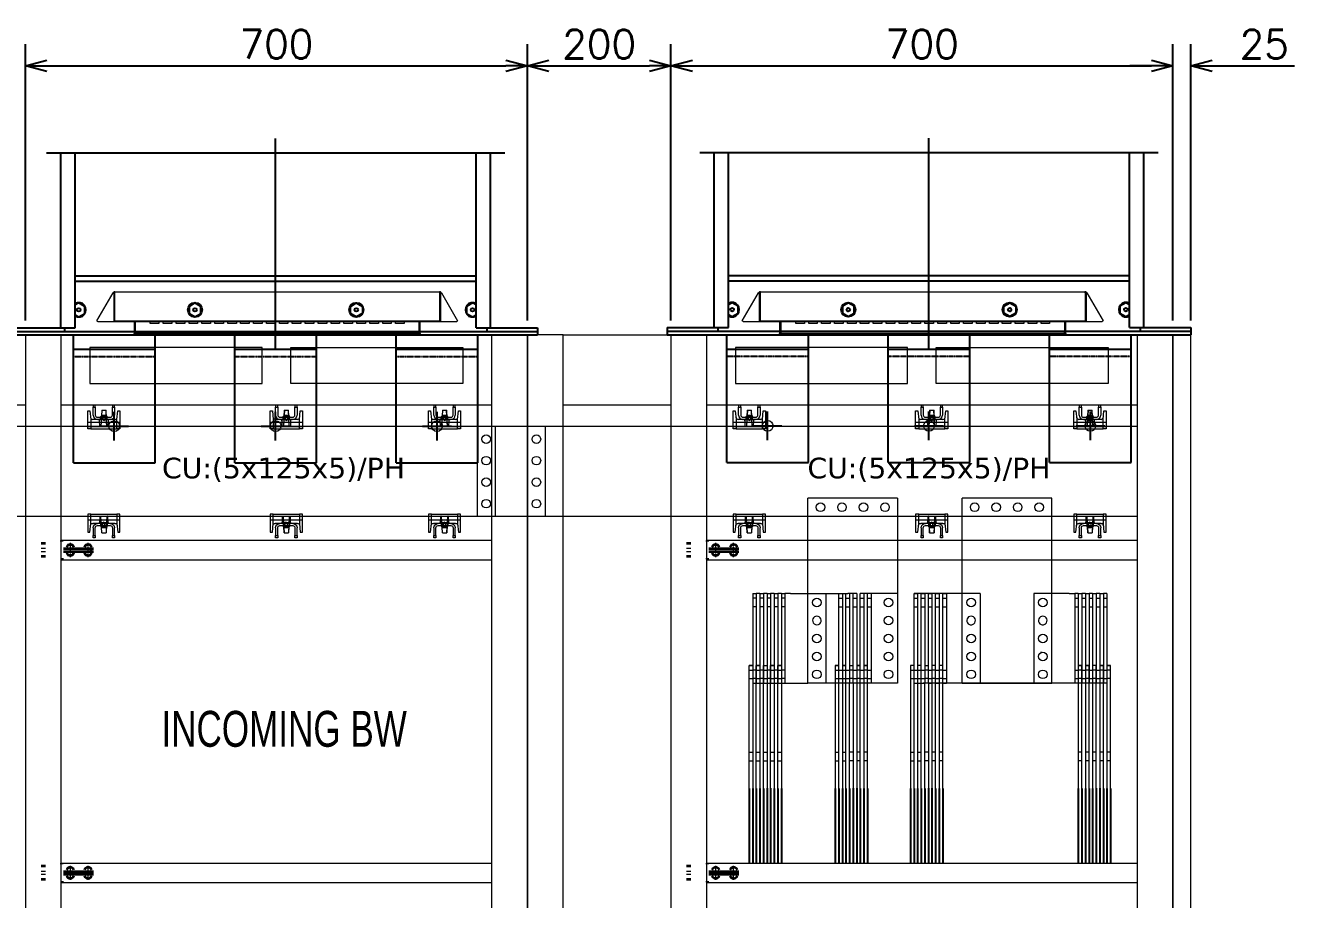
# Model space of a CAD drawing. Header units: millimetres. Extents: x -116965 to 323937, y 291661 to 566926.
# Drawn here: x -30610 to -28840, y 329653 to 330871 of the extents above; entities that cross this region are included whole.
import ezdxf

# ---------------------------------------------------------------- set-up
doc = ezdxf.new("R2010")
doc.units = ezdxf.units.MM
doc.header["$PDMODE"] = 35
doc.linetypes.add('CHAIN', pattern=[0.3543, 0.2362, -0.0295, 0.0591, -0.0295])
doc.linetypes.add('HIDDEN', pattern=[0.375, 0.25, -0.125])
doc.layers.get('0').update_dxf_attribs({"lineweight": 18})
for name, color, linetype, lineweight in [('AM_5', 3, 'Continuous', 25), ('Centerline(Schneider)', 7, 'Continuous', 18), ('check bv', 5, 'Continuous', 9), ('hw_Auxiliary', 2, 'Continuous', 13), ('Visible (ISO)', 7, 'Continuous', 50), ('Visible Edges(Schneider)', 7, 'Continuous', 35)]:
    doc.layers.add(name, color=color, linetype=linetype, lineweight=lineweight)
for name, color, linetype in [('BUSDUCT', 6, 'Continuous'), ('C00-00-00', 7, 'Continuous'), ('DETAIL', 7, 'Continuous'), ('DIM', 3, 'Continuous')]:
    doc.layers.add(name, color=color, linetype=linetype)
doc.styles.get("Standard").update_dxf_attribs({"font": 'arial.ttf'})
doc.styles.add('{18b73a54-fa43-428c-adcb-c1c7bbdf2c84}', font='Simplex.shx')
doc.dimstyles.new('kich thuoc$0', dxfattribs={"dimscale": 2, "dimtxt": 20, "dimasz": 16, "dimexe": 15, "dimexo": 10, "dimgap": 5, "dimtad": 1, "dimdec": 0, "dimzin": 0, "dimdsep": 46, "dimtxsty": '{18b73a54-fa43-428c-adcb-c1c7bbdf2c84}', "dimblk": 'OPEN30', "dimcen": 0.09, "dimclrd": 3, "dimclre": 3, "dimclrt": 3, "dimadec": 0, "dimazin": 0, "dimtfac": 1, "dimtdec": 0, "dimtofl": 0, "dimtmove": 0, "dimatfit": 3, "dimldrblk": 'OPEN30', "dimfxl": 1, "dimtolj": 1, "dimtzin": 0, "dimarcsym": 0})

# ---------------------------------------------------------------- blocks, each defined once
blk = doc.blocks.new('*U1436')
for points in [[(0, 2200), (0, 0), (50, 0), (50, 2200)], [(50, 2102), (50, 2200), (200, 2200), (200, 2102)], [(200, 2200), (200, 0), (250, 0), (250, 2200)], [(250, 2102), (250, 2200), (850, 2200), (850, 2102)], [(850, 2200), (850, 0), (900, 0), (900, 2200)], [(50, 98), (50, 0), (200, 0), (200, 98)], [(250, 98), (250, 0), (850, 0), (850, 98)]]:
    blk.add_lwpolyline(points, close=True)
at = {"layer": 'hw_Auxiliary'}
for points in [[(290, 2132), (530, 2132), (530, 2182), (290, 2182)], [(810, 2132), (570, 2132), (570, 2182), (810, 2182)], [(290, 68), (530, 68), (530, 18), (290, 18)], [(810, 68), (570, 68), (570, 18), (810, 18)]]:
    blk.add_lwpolyline(points, close=True, dxfattribs=at)
blk = doc.blocks.new('ban le blokset')
for p, q in [((11, 2), (5, 2)), ((5, -2), (11, -2))]:
    blk.add_line(p, q)
at = {"layer": 'Centerline(Schneider)', "linetype": 'CHAIN', "ltscale": 7.55611}
for p, q in [((35.8, 12.5), (31.7, 12.5)), ((36, -12.5), (31.8, -12.5))]:
    blk.add_line(p, q, dxfattribs=at)
at = {"layer": 'Centerline(Schneider)', "linetype": 'CHAIN', "ltscale": 21.168501}
for p, q in [((45.5, 9.8), (45.5, -9.8)), ((70.5, -9.8), (70.5, 9.8))]:
    blk.add_line(p, q, dxfattribs=at)
at = {"layer": 'Visible Edges(Schneider)'}
for p, q in [((11, 9.2), (5, 9.2)), ((36, 2), (78, 2)), ((74.5, -2), (74.5, 2)), ((11, -9.2), (5, -9.2)), ((36, -2), (78, -2))]:
    blk.add_line(p, q, dxfattribs=at)
for centre, start, end in [((45.5, 2), 21.122, 158.878), ((70.5, 2), 21.122, 158.878), ((45.5, -2), 201.122, 338.878), ((70.5, -2), 201.122, 338.878)]:
    blk.add_arc(centre, 5.63, start, end, dxfattribs=at)
blk = doc.blocks.new('bw4000-3')
for centre in [(97978.5, 361613.9), (98203.5, 361613.9), (98428.5, 361613.9)]:
    blk.add_circle(centre, 7.5)
at = {"layer": 'BUSDUCT'}
for p, q in [((97904, 361750.9), (97904, 361994.9)), ((97924, 361750.9), (97924, 361994.9)), ((98483, 361750.9), (98483, 361994.9)), ((98503, 361750.9), (98503, 361994.9)), ((97904, 361750.9), (97924, 361750.9)), ((98483, 361750.9), (98503, 361750.9))]:
    blk.add_line(p, q, dxfattribs=at)
at = {"layer": 'BUSDUCT', "color": 7}
for p, q in [((97924, 361823.4), (98483, 361823.4)), ((97924, 361815.9), (98483, 361815.9))]:
    blk.add_line(p, q, dxfattribs=at)
at = {"layer": 'DETAIL'}
for p, q in [((97838.5, 361750.9), (97838.5, 361740.9)), ((97838.5, 361750.9), (97909, 361750.9)), ((97838.5, 361745.9), (98568.5, 361745.9)), ((97838.5, 361740.9), (98568.5, 361740.9)), ((97909, 361750.9), (97909, 361745.9)), ((97921.5, 361562.9), (97921.5, 361740.9)), ((98035.5, 361562.9), (98035.5, 361740.9)), ((98146.5, 361562.9), (98146.5, 361740.9)), ((98260.5, 361562.9), (98260.5, 361740.9)), ((98371.5, 361562.9), (98371.5, 361740.9)), ((98485.5, 361562.9), (98485.5, 361740.9)), ((98498, 361750.9), (98498, 361745.9)), ((98498, 361750.9), (98568.5, 361750.9)), ((98568.5, 361750.9), (98568.5, 361740.9)), ((97921.5, 361720.9), (98035.5, 361720.9)), ((98146.5, 361720.9), (98260.5, 361720.9)), ((98371.5, 361720.9), (98485.5, 361720.9)), ((97921.5, 361562.9), (98035.5, 361562.9)), ((98146.5, 361562.9), (98260.5, 361562.9)), ((98371.5, 361562.9), (98485.5, 361562.9))]:
    blk.add_line(p, q, dxfattribs=at)
at = {"layer": 'DETAIL', "color": 7, "linetype": 'HIDDEN'}
for p, q in [((97921.5, 361710.9), (98035.5, 361710.9)), ((98146.5, 361710.9), (98260.5, 361710.9)), ((98371.5, 361710.9), (98485.5, 361710.9))]:
    blk.add_line(p, q, dxfattribs=at)
at = {"layer": 'DETAIL', "color": 7}
for points in [[(97924, 361769.1), (97929, 361766.2), (97937.4, 361771), (97937.4, 361780.7), (97929, 361785.5), (97924, 361782.7)], [(98483, 361782.7), (98478, 361785.5), (98469.7, 361780.7)], [(98469.7, 361780.7), (98469.7, 361771), (98478, 361766.2), (98483, 361769.1)]]:
    blk.add_lwpolyline(points, dxfattribs=at)
for points in [[(98082.7, 361780.7), (98082.7, 361771), (98091, 361766.2), (98099.4, 361771), (98099.4, 361780.7), (98091, 361785.5)], [(98324.4, 361780.7), (98324.4, 361771), (98316, 361766.2), (98307.7, 361771), (98307.7, 361780.7), (98316, 361785.5)]]:
    blk.add_lwpolyline(points, close=True, dxfattribs=at)
for centre, radius in [((97929, 361775.9), 2.5), ((98091, 361775.9), 10), ((98091, 361775.9), 2.5), ((98316, 361775.9), 10), ((98316, 361775.9), 2.5), ((98478, 361775.9), 2.5)]:
    blk.add_circle(centre, radius, dxfattribs=at)
for centre, start, end in [((97929, 361775.9), 240, 120), ((98478, 361775.9), 60, 300)]:
    blk.add_arc(centre, 10, start, end, dxfattribs=at)
at = {"layer": 'DIM'}
for p, q in [((98203.5, 361720.9), (98203.5, 362014.9)), ((97884, 361994.9), (98523, 361994.9)), ((97978.5, 361593.9), (97978.5, 361633.9)), ((98203.5, 361593.9), (98203.5, 361633.9)), ((98428.5, 361593.9), (98428.5, 361633.9)), ((97958.5, 361613.9), (97998.5, 361613.9)), ((98183.5, 361613.9), (98223.5, 361613.9)), ((98408.5, 361613.9), (98448.5, 361613.9))]:
    blk.add_line(p, q, dxfattribs=at)
blk = doc.blocks.new('SV-F')
at = {"lineweight": 13}
blk.add_line((201, 0), (-201, 0), dxfattribs=at)
at = {"layer": 'Visible (ISO)', "lineweight": 13}
for p, q in [((-251.5, 19.3), (-228.9, 58.5)), ((-228.8, 58.5), (-228.9, 58.5)), ((-228.8, 58.5), (-228.7, 58.4)), ((-227.8, 58.9), (-228.2, 58.1)), ((-227.8, 58.9), (-227.8, 18.5)), ((-226.8, 58.3), (-227.8, 58.9)), ((-226.8, 18.5), (-226.8, 58.3)), ((-226.7, 58.5), (-226.7, 19.3)), ((-226.3, 58.5), (-226.7, 58.5)), ((-226.3, 58.5), (-226.3, 60)), ((-226.3, 60), (226.3, 60)), ((226.3, 60), (226.3, 58.5)), ((226.7, 58.5), (226.3, 58.5)), ((226.7, 58.5), (226.7, 19.3)), ((226.8, 58.3), (227.8, 58.9)), ((226.8, 18.5), (226.8, 58.3)), ((228.2, 58.1), (227.8, 58.9)), ((227.8, 58.9), (227.8, 18.5)), ((228.7, 58.4), (228.8, 58.5)), ((228.9, 58.5), (228.8, 58.5)), ((228.9, 58.5), (251.5, 19.3)), ((-250.9, 18.9), (-251.5, 19.3)), ((-250.9, 18.9), (-250.2, 18.5)), ((-250.2, 18.5), (-227.8, 18.5)), ((-227.8, 18.5), (-226.8, 18.5)), ((-226.7, 19.3), (-226.7, 18.5)), ((-226.7, 19.3), (226.7, 19.3)), ((-226.7, 18.5), (226.7, 18.5)), ((-199.5, 18.5), (-199.5, 1.5)), ((-198, 1.5), (-198, 18.5)), ((-197.5, 4), (-197.5, 18.5)), ((-177, 15.5), (-177, 18.5)), ((-165, 18.5), (-165, 15.5)), ((-159, 15.5), (-159, 18.5)), ((-147, 18.5), (-147, 15.5)), ((-141, 15.5), (-141, 18.5)), ((-129, 18.5), (-129, 15.5)), ((-123, 15.5), (-123, 18.5)), ((-111, 18.5), (-111, 15.5)), ((-105, 15.5), (-105, 18.5)), ((-93, 18.5), (-93, 15.5)), ((-87, 15.5), (-87, 18.5)), ((-75, 18.5), (-75, 15.5)), ((-69, 15.5), (-69, 18.5)), ((-57, 18.5), (-57, 15.5)), ((-51, 15.5), (-51, 18.5)), ((-39, 18.5), (-39, 15.5)), ((-33, 15.5), (-33, 18.5)), ((-21, 18.5), (-21, 15.5)), ((-15, 15.5), (-15, 18.5)), ((-3, 18.5), (-3, 15.5)), ((3, 15.5), (3, 18.5)), ((15, 18.5), (15, 15.5)), ((21, 15.5), (21, 18.5)), ((33, 18.5), (33, 15.5)), ((39, 15.5), (39, 18.5)), ((51, 18.5), (51, 15.5)), ((57, 15.5), (57, 18.5)), ((69, 18.5), (69, 15.5)), ((75, 15.5), (75, 18.5)), ((87, 18.5), (87, 15.5)), ((93, 15.5), (93, 18.5)), ((105, 18.5), (105, 15.5)), ((111, 15.5), (111, 18.5)), ((123, 18.5), (123, 15.5)), ((129, 15.5), (129, 18.5)), ((141, 18.5), (141, 15.5)), ((147, 15.5), (147, 18.5)), ((159, 18.5), (159, 15.5)), ((165, 15.5), (165, 18.5)), ((177, 18.5), (177, 15.5)), ((197.5, 18.5), (197.5, 4)), ((198, 1.5), (198, 18.5)), ((199.5, 1.5), (199.5, 18.5)), ((226.7, 19.3), (226.7, 18.5)), ((226.8, 18.5), (227.8, 18.5)), ((227.8, 18.5), (250.2, 18.5)), ((250.9, 18.9), (250.2, 18.5)), ((251.5, 19.3), (250.9, 18.9)), ((-197.5, 2), (-197.5, 4)), ((-197.5, 2), (197.5, 2)), ((-197.5, 2), (-197.5, 0)), ((-165, 15.5), (-177, 15.5)), ((-147, 15.5), (-159, 15.5)), ((-129, 15.5), (-141, 15.5)), ((-111, 15.5), (-123, 15.5)), ((-93, 15.5), (-105, 15.5)), ((-75, 15.5), (-87, 15.5)), ((-57, 15.5), (-69, 15.5)), ((-39, 15.5), (-51, 15.5)), ((-21, 15.5), (-33, 15.5)), ((-3, 15.5), (-15, 15.5)), ((15, 15.5), (3, 15.5)), ((33, 15.5), (21, 15.5)), ((51, 15.5), (39, 15.5)), ((69, 15.5), (57, 15.5)), ((87, 15.5), (75, 15.5)), ((105, 15.5), (93, 15.5)), ((123, 15.5), (111, 15.5)), ((141, 15.5), (129, 15.5)), ((159, 15.5), (147, 15.5)), ((177, 15.5), (165, 15.5)), ((197.5, 2), (197.5, 4)), ((197.5, 2), (197.5, 0))]:
    blk.add_line(p, q, dxfattribs=at)
for centre, radius, start, end in [((-226.3, 57), 3, 136.3257, 150), ((-226.3, 57), 3, 90, 136.3257), ((-226.3, 57), 1.5, 105.8402, 114.6033), ((226.3, 57), 3, 43.6743, 90), ((226.3, 57), 1.5, 65.3967, 74.1598), ((226.3, 57), 3, 30, 43.6743), ((-201, 1.5), 1.5, 270, 0), ((-201, 1.5), 3, 330, 0), ((201, 1.5), 3, 180, 210), ((201, 1.5), 1.5, 180, 270)]:
    blk.add_arc(centre, radius, start, end, dxfattribs=at)
for points in [[(-228.7, 58.4), (-228.7, 58.4), (-228.6, 58.4), (-228.6, 58.3)], [(-228.6, 58.3), (-228.5, 58.3), (-228.4, 58.2), (-228.2, 58.1)], [(228.6, 58.3), (228.5, 58.3), (228.4, 58.2), (228.2, 58.1)], [(228.7, 58.4), (228.7, 58.4), (228.6, 58.4), (228.6, 58.3)]]:
    blk.add_open_spline(points, degree=3, dxfattribs=at)
blk = doc.blocks.new('*U1784')
at = {"color": 1}
for p, q in [((59960.9, 339394.9), (59110.9, 339394.9)), ((59960.9, 339394.9), (59110.9, 339394.9)), ((59110.9, 339394.9), (59110.9, 339269.9)), ((59960.9, 339394.9), (59960.9, 339269.9)), ((59110.9, 339269.9), (59960.9, 339269.9))]:
    blk.add_line(p, q, dxfattribs=at)
for centre in [(59123.4, 339377.4), (59123.4, 339347.4), (59123.4, 339317.4), (59123.4, 339287.4)]:
    blk.add_circle(centre, 6, dxfattribs=at)
blk = doc.blocks.new('TD-4000-4P-FRONT-INCOME')
at = {"color": 1}
for p, q in [((0, -174.8), (0, 0)), ((125, 0), (0, 0)), ((125, 0), (125, -174.8)), ((0, -132.8), (55.5, -132.8)), ((25, -132.8), (25, -257.8)), ((43, -257.8), (43, -132.8)), ((43, -139.3), (48, -139.3)), ((48, -132.8), (48, -257.8)), ((53, -257.8), (53, -132.8)), ((53, -139.3), (58, -139.3)), ((68, -132.8), (55.5, -132.8)), ((58, -132.8), (58, -257.8)), ((63, -257.8), (63, -132.8)), ((63, -139.3), (68, -139.3)), ((68, -132.8), (68, -257.8)), ((73, -257.8), (73, -132.8)), ((85.5, -132.8), (73, -132.8)), ((73, -139.3), (78, -139.3)), ((78, -132.8), (78, -257.8)), ((83, -257.8), (83, -132.8)), ((83, -139.3), (88, -139.3)), ((125, -132.8), (85.5, -132.8)), ((88, -132.8), (88, -257.8)), ((43, -151.3), (48, -151.3)), ((53, -151.3), (58, -151.3)), ((63, -151.3), (68, -151.3)), ((73, -151.3), (78, -151.3)), ((83, -151.3), (88, -151.3)), ((0, -181.8), (0, -174.8)), ((125, -174.8), (125, -181.8)), ((0, -257.8), (0, -181.8)), ((125, -181.8), (125, -257.8)), ((38, -232.8), (43, -232.8)), ((43, -232.8), (38, -232.8)), ((38, -232.8), (38, -404)), ((38, -239.3), (43, -239.3)), ((43, -239.3), (48, -239.3)), ((48, -232.8), (53, -232.8)), ((53, -232.8), (48, -232.8)), ((48, -239.3), (53, -239.3)), ((53, -239.3), (58, -239.3)), ((58, -232.8), (63, -232.8)), ((58, -232.8), (63, -232.8)), ((63, -239.3), (58, -239.3)), ((63, -239.3), (68, -239.3)), ((68, -232.8), (73, -232.8)), ((73, -232.8), (68, -232.8)), ((73, -239.3), (68, -239.3)), ((73, -239.3), (78, -239.3)), ((78, -232.8), (83, -232.8)), ((83, -232.8), (78, -232.8)), ((83, -239.3), (78, -239.3)), ((83, -239.3), (88, -239.3)), ((125, -257.8), (0, -257.8)), ((38, -251.3), (43, -251.3)), ((43, -251.3), (48, -251.3)), ((43, -404), (43, -257.8)), ((48, -251.3), (53, -251.3)), ((48, -257.8), (48, -404)), ((53, -251.3), (58, -251.3)), ((53, -404), (53, -257.8)), ((63, -251.3), (58, -251.3)), ((58, -404), (58, -257.8)), ((63, -251.3), (68, -251.3)), ((63, -257.8), (63, -404)), ((73, -251.3), (68, -251.3)), ((68, -257.8), (68, -404)), ((73, -251.3), (78, -251.3)), ((73, -404), (73, -257.8)), ((83, -251.3), (78, -251.3)), ((78, -257.8), (78, -404)), ((83, -251.3), (88, -251.3)), ((83, -404), (83, -257.8)), ((38, -353.8), (43, -353.8)), ((48, -353.8), (53, -353.8)), ((63, -353.8), (58, -353.8)), ((73, -353.8), (68, -353.8)), ((83, -353.8), (78, -353.8)), ((38, -365.8), (43, -365.8)), ((48, -365.8), (53, -365.8)), ((63, -365.8), (58, -365.8)), ((73, -365.8), (68, -365.8)), ((83, -365.8), (78, -365.8))]:
    blk.add_line(p, q, dxfattribs=at)
at = {"color": 2}
for p, q in [((215, -174.8), (215, 0)), ((340, 0), (215, 0)), ((340, -174.8), (340, 0)), ((148, -132.8), (153, -132.8)), ((148, -174.8), (148, -132.8)), ((160.5, -132.8), (148, -132.8)), ((148, -139.3), (153, -139.3)), ((153, -132.8), (153, -257.8)), ((158, -132.8), (163, -132.8)), ((158, -257.8), (158, -132.8)), ((158, -139.3), (163, -139.3)), ((240, -132.8), (160.5, -132.8)), ((163, -132.8), (163, -257.8)), ((168, -132.8), (173, -132.8)), ((168, -257.8), (168, -132.8)), ((168, -139.3), (173, -139.3)), ((173, -132.8), (173, -257.8)), ((178, -132.8), (183, -132.8)), ((178, -257.8), (178, -132.8)), ((178, -139.3), (183, -139.3)), ((183, -132.8), (183, -257.8)), ((188, -132.8), (193, -132.8)), ((188, -257.8), (188, -132.8)), ((188, -139.3), (193, -139.3)), ((193, -132.8), (193, -257.8)), ((240, -132.8), (240, -257.8)), ((148, -151.3), (153, -151.3)), ((158, -151.3), (163, -151.3)), ((168, -151.3), (173, -151.3)), ((178, -151.3), (183, -151.3)), ((188, -151.3), (193, -151.3)), ((148, -181.8), (148, -174.8)), ((215, -181.8), (215, -174.8)), ((148, -257.8), (148, -181.8)), ((215, -257.8), (215, -181.8)), ((148, -232.8), (143, -232.8)), ((143, -232.8), (143, -404)), ((143, -239.3), (148, -239.3)), ((148, -239.3), (153, -239.3)), ((158, -232.8), (153, -232.8)), ((153, -239.3), (158, -239.3)), ((158, -239.3), (163, -239.3)), ((163, -232.8), (168, -232.8)), ((163, -232.8), (168, -232.8)), ((168, -239.3), (163, -239.3)), ((168, -239.3), (173, -239.3)), ((178, -232.8), (173, -232.8)), ((178, -239.3), (173, -239.3)), ((178, -239.3), (183, -239.3)), ((188, -232.8), (183, -232.8)), ((188, -239.3), (183, -239.3)), ((188, -239.3), (193, -239.3)), ((143, -251.3), (148, -251.3)), ((148, -251.3), (153, -251.3)), ((148, -404), (148, -257.8)), ((148, -257.8), (153, -257.8)), ((148, -257.8), (160.5, -257.8)), ((153, -251.3), (158, -251.3)), ((153, -257.8), (153, -404)), ((158, -251.3), (163, -251.3)), ((158, -404), (158, -257.8)), ((158, -257.8), (163, -257.8)), ((240, -257.8), (160.5, -257.8)), ((168, -251.3), (163, -251.3)), ((163, -404), (163, -257.8)), ((168, -251.3), (173, -251.3)), ((168, -257.8), (168, -404)), ((168, -257.8), (173, -257.8)), ((178, -251.3), (173, -251.3)), ((173, -257.8), (173, -404)), ((178, -251.3), (183, -251.3)), ((178, -404), (178, -257.8)), ((178, -257.8), (183, -257.8)), ((188, -251.3), (183, -251.3)), ((183, -257.8), (183, -404)), ((188, -251.3), (193, -251.3)), ((188, -404), (188, -257.8)), ((188, -257.8), (193, -257.8)), ((215, -257.8), (340, -257.8)), ((340, -257.8), (215, -257.8)), ((143, -353.8), (148, -353.8)), ((153, -353.8), (158, -353.8)), ((168, -353.8), (163, -353.8)), ((178, -353.8), (173, -353.8)), ((188, -353.8), (183, -353.8)), ((143, -365.8), (148, -365.8)), ((153, -365.8), (158, -365.8)), ((168, -365.8), (163, -365.8)), ((178, -365.8), (173, -365.8)), ((188, -365.8), (183, -365.8))]:
    blk.add_line(p, q, dxfattribs=at)
at = {"color": 7, "true_color": 0xffffff}
for p, q in [((-77, -132.8), (-77, -174.8)), ((-77, -132.8), (-72, -132.8)), ((-72, -139.3), (-77, -139.3)), ((-72, -132.8), (-72, -174.8)), ((-67, -132.8), (-72, -132.8)), ((-67, -132.8), (-67, -174.8)), ((-67, -132.8), (-62, -132.8)), ((-62, -139.3), (-67, -139.3)), ((-62, -132.8), (-62, -174.8)), ((-57, -132.8), (-62, -132.8)), ((-57, -132.8), (-57, -174.8)), ((-57, -132.8), (-52, -132.8)), ((-52, -139.3), (-57, -139.3)), ((-52, -132.8), (-52, -174.8)), ((-47, -132.8), (-52, -132.8)), ((-47, -132.8), (-47, -174.8)), ((-47, -132.8), (-42, -132.8)), ((-42, -139.3), (-47, -139.3)), ((-42, -132.8), (-42, -174.8)), ((-37, -132.8), (-42, -132.8)), ((-37, -132.8), (-37, -174.8)), ((-37, -132.8), (-32, -132.8)), ((-32, -139.3), (-37, -139.3)), ((-32, -132.8), (-32, -174.8)), ((-24.5, -132.8), (-32, -132.8)), ((-24.5, -132.8), (0, -132.8)), ((-72, -151.3), (-77, -151.3)), ((-62, -151.3), (-67, -151.3)), ((-52, -151.3), (-57, -151.3)), ((-42, -151.3), (-47, -151.3)), ((-32, -151.3), (-37, -151.3)), ((-77, -174.8), (-77, -181.8)), ((-72, -174.8), (-72, -181.8)), ((-67, -174.8), (-67, -181.8)), ((-62, -174.8), (-62, -181.8)), ((-57, -174.8), (-57, -181.8)), ((-52, -174.8), (-52, -181.8)), ((-47, -174.8), (-47, -181.8)), ((-42, -174.8), (-42, -181.8)), ((-37, -174.8), (-37, -181.8)), ((-32, -174.8), (-32, -181.8)), ((-77, -181.8), (-77, -257.8)), ((-72, -181.8), (-72, -257.8)), ((-67, -181.8), (-67, -257.8)), ((-62, -181.8), (-62, -257.8)), ((-57, -181.8), (-57, -257.8)), ((-52, -181.8), (-52, -257.8)), ((-47, -181.8), (-47, -257.8)), ((-42, -181.8), (-42, -257.8)), ((-37, -181.8), (-37, -257.8)), ((-32, -181.8), (-32, -257.8)), ((-82, -232.8), (-77, -232.8)), ((-82, -404.2), (-82, -232.8)), ((-77, -232.8), (-82, -232.8)), ((-82, -239.3), (-77, -239.3)), ((-77, -232.8), (-77, -404.2)), ((-72, -239.3), (-77, -239.3)), ((-72, -232.8), (-67, -232.8)), ((-72, -404), (-72, -232.8)), ((-67, -232.8), (-72, -232.8)), ((-72, -239.3), (-67, -239.3)), ((-67, -232.8), (-67, -404)), ((-62, -239.3), (-67, -239.3)), ((-62, -232.8), (-57, -232.8)), ((-62, -404), (-62, -232.8)), ((-62, -232.8), (-57, -232.8)), ((-62, -239.3), (-57, -239.3)), ((-57, -232.8), (-57, -404)), ((-52, -239.3), (-57, -239.3)), ((-52, -232.8), (-47, -232.8)), ((-52, -404), (-52, -232.8)), ((-47, -232.8), (-52, -232.8)), ((-52, -239.3), (-47, -239.3)), ((-47, -232.8), (-47, -404)), ((-42, -239.3), (-47, -239.3)), ((-42, -232.8), (-37, -232.8)), ((-42, -404), (-42, -232.8)), ((-37, -232.8), (-42, -232.8)), ((-42, -239.3), (-37, -239.3)), ((-37, -232.8), (-37, -404)), ((-32, -239.3), (-37, -239.3)), ((-82, -251.3), (-77, -251.3)), ((-72, -251.3), (-77, -251.3)), ((-77, -257.8), (-72, -257.8)), ((-72, -251.3), (-67, -251.3)), ((-72, -257.8), (-67, -257.8)), ((-62, -251.3), (-67, -251.3)), ((-67, -257.8), (-62, -257.8)), ((-62, -251.3), (-57, -251.3)), ((-62, -257.8), (-57, -257.8)), ((-52, -251.3), (-57, -251.3)), ((-57, -257.8), (-52, -257.8)), ((-52, -251.3), (-47, -251.3)), ((-52, -257.8), (-47, -257.8)), ((-42, -251.3), (-47, -251.3)), ((-47, -257.8), (-42, -257.8)), ((-42, -251.3), (-37, -251.3)), ((-42, -257.8), (-37, -257.8)), ((-32, -251.3), (-37, -251.3)), ((-37, -257.8), (-32, -257.8)), ((-32, -257.8), (-24.5, -257.8)), ((-24.5, -257.8), (0, -257.8)), ((-82, -353.8), (-77, -353.8)), ((-72, -353.8), (-67, -353.8)), ((-62, -353.8), (-57, -353.8)), ((-52, -353.8), (-47, -353.8)), ((-42, -353.8), (-37, -353.8)), ((-82, -365.8), (-77, -365.8)), ((-72, -365.8), (-67, -365.8)), ((-62, -365.8), (-57, -365.8)), ((-52, -365.8), (-47, -365.8)), ((-42, -365.8), (-37, -365.8))]:
    blk.add_line(p, q, dxfattribs=at)
at = {"color": 3}
for p, q in [((315, -132.8), (315, -257.8)), ((364.5, -132.8), (315, -132.8)), ((364.5, -132.8), (372, -132.8)), ((372, -132.8), (372, -174.8)), ((377, -132.8), (372, -132.8)), ((372, -139.3), (377, -139.3)), ((377, -132.8), (377, -174.8)), ((377, -132.8), (382, -132.8)), ((382, -132.8), (382, -174.8)), ((387, -132.8), (382, -132.8)), ((382, -139.3), (387, -139.3)), ((387, -132.8), (387, -174.8)), ((387, -132.8), (392, -132.8)), ((392, -132.8), (392, -174.8)), ((397, -132.8), (392, -132.8)), ((392, -139.3), (397, -139.3)), ((397, -132.8), (397, -174.8)), ((397, -132.8), (402, -132.8)), ((407, -132.8), (402, -132.8)), ((402, -132.8), (402, -174.8)), ((402, -139.3), (407, -139.3)), ((407, -132.8), (407, -174.8)), ((407, -132.8), (412, -132.8)), ((412, -132.8), (412, -174.8)), ((417, -132.8), (412, -132.8)), ((412, -139.3), (417, -139.3)), ((417, -132.8), (417, -174.8)), ((372, -151.3), (377, -151.3)), ((382, -151.3), (387, -151.3)), ((392, -151.3), (397, -151.3)), ((402, -151.3), (407, -151.3)), ((412, -151.3), (417, -151.3)), ((340, -257.8), (340, -173.3)), ((372, -174.8), (372, -181.8)), ((377, -174.8), (377, -181.8)), ((382, -174.8), (382, -181.8)), ((387, -174.8), (387, -181.8)), ((392, -174.8), (392, -181.8)), ((397, -174.8), (397, -181.8)), ((402, -174.8), (402, -181.8)), ((407, -174.8), (407, -181.8)), ((412, -174.8), (412, -181.8)), ((417, -174.8), (417, -181.8)), ((372, -181.8), (372, -257.8)), ((377, -181.8), (377, -257.8)), ((382, -181.8), (382, -257.8)), ((387, -181.8), (387, -257.8)), ((392, -181.8), (392, -257.8)), ((397, -181.8), (397, -257.8)), ((402, -181.8), (402, -257.8)), ((407, -181.8), (407, -257.8)), ((412, -181.8), (412, -257.8)), ((417, -181.8), (417, -257.8)), ((326, -214.8), (324.5, -214.8)), ((372, -239.3), (377, -239.3)), ((382, -232.8), (377, -232.8)), ((377, -232.8), (377, -404)), ((377, -232.8), (382, -232.8)), ((382, -239.3), (377, -239.3)), ((382, -404), (382, -232.8)), ((382, -239.3), (387, -239.3)), ((392, -232.8), (387, -232.8)), ((387, -232.8), (387, -404)), ((387, -232.8), (392, -232.8)), ((392, -239.3), (387, -239.3)), ((392, -404), (392, -232.8)), ((392, -239.3), (397, -239.3)), ((402, -232.8), (397, -232.8)), ((402, -232.8), (397, -232.8)), ((397, -232.8), (397, -404)), ((402, -239.3), (397, -239.3)), ((402, -404), (402, -232.8)), ((402, -239.3), (407, -239.3)), ((412, -232.8), (407, -232.8)), ((407, -232.8), (407, -404)), ((407, -232.8), (412, -232.8)), ((412, -239.3), (407, -239.3)), ((412, -404), (412, -232.8)), ((412, -239.3), (417, -239.3)), ((422, -232.8), (417, -232.8)), ((417, -232.8), (417, -404.2)), ((417, -232.8), (422, -232.8)), ((422, -239.3), (417, -239.3)), ((422, -404.2), (422, -232.8)), ((364.5, -257.8), (340, -257.8)), ((372, -257.8), (364.5, -257.8)), ((372, -251.3), (377, -251.3)), ((377, -257.8), (372, -257.8)), ((382, -251.3), (377, -251.3)), ((382, -257.8), (377, -257.8)), ((382, -251.3), (387, -251.3)), ((387, -257.8), (382, -257.8)), ((392, -251.3), (387, -251.3)), ((392, -257.8), (387, -257.8)), ((392, -251.3), (397, -251.3)), ((397, -257.8), (392, -257.8)), ((402, -251.3), (397, -251.3)), ((402, -257.8), (397, -257.8)), ((402, -251.3), (407, -251.3)), ((407, -257.8), (402, -257.8)), ((412, -251.3), (407, -251.3)), ((412, -257.8), (407, -257.8)), ((412, -251.3), (417, -251.3)), ((417, -257.8), (412, -257.8)), ((422, -251.3), (417, -251.3)), ((382, -353.8), (377, -353.8)), ((392, -353.8), (387, -353.8)), ((402, -353.8), (397, -353.8)), ((412, -353.8), (407, -353.8)), ((422, -353.8), (417, -353.8)), ((382, -365.8), (377, -365.8)), ((392, -365.8), (387, -365.8)), ((402, -365.8), (397, -365.8)), ((412, -365.8), (407, -365.8)), ((422, -365.8), (417, -365.8))]:
    blk.add_line(p, q, dxfattribs=at)
at = {"color": 1}
for centre in [(17.5, -12.5), (47.5, -12.5), (77.5, -12.5), (107.5, -12.5), (12.5, -145.3), (112.5, -145.3), (112.5, -170.3), (12.5, -195.3), (112.5, -195.3), (12.5, -220.3), (112.5, -220.3), (12.5, -245.3), (112.5, -245.3)]:
    blk.add_circle(centre, 6, dxfattribs=at)
at = {"color": 2}
for centre in [(232.5, -12.5), (262.5, -12.5), (292.5, -12.5), (322.5, -12.5), (227.5, -145.3), (227.5, -145.3), (227.5, -145.3), (227.5, -195.3), (227.5, -195.3), (227.5, -195.3), (227.5, -220.3), (227.5, -220.3), (227.5, -220.3), (227.5, -245.3), (227.5, -245.3), (227.5, -245.3)]:
    blk.add_circle(centre, 6, dxfattribs=at)
at = {"color": 3}
for centre in [(327.5, -145.3), (327.5, -145.3), (327.5, -195.3), (327.5, -195.3), (327.5, -220.3), (327.5, -220.3), (327.5, -245.3), (327.5, -245.3)]:
    blk.add_circle(centre, 6, dxfattribs=at)
at = {"color": 1}
for start, end in [(90, 228.5904), (228.5904, 311.4096), (311.4096, 90)]:
    blk.add_arc((12.5, -170.3), 6, start, end, dxfattribs=at)
at = {"color": 2}
for start, end in [(311.4095, 228.5905), (90, 228.5904), (90, 228.5904), (228.5905, 270), (228.5904, 311.4096), (228.5904, 311.4096), (311.4096, 90), (311.4096, 90), (270, 311.4095)]:
    blk.add_arc((227.5, -170.3), 6, start, end, dxfattribs=at)
at = {"color": 3}
for start, end in [(311.4095, 228.5905), (90, 228.5904), (228.5905, 270), (228.5904, 311.4096), (311.4096, 90), (270, 311.4095)]:
    blk.add_arc((327.5, -170.3), 6, start, end, dxfattribs=at)
blk = doc.blocks.new('555')
at = {"lineweight": 5}
for p, q in [((-22.5, 25), (-19.5, 25)), ((-22.5, 0), (-22.5, 25)), ((-19.5, 25), (-18.2, 13)), ((-12, 33), (-15, 33)), ((-15, 33), (-15, 30)), ((-15, 30), (-12, 30)), ((-15, 19), (-15, 30)), ((-12, 30), (-12, 33)), ((-12, 30), (-12, 19)), ((-2.9, 18.7), (-4.4, 17.2)), ((-2.7, 26), (-4, 3.7)), ((-3, 26), (-3.4, 17.7)), ((-3.4, 17.7), (-3.4, 16.2)), ((3.4, 17.7), (-3.4, 17.7)), ((-3, 26), (3, 26)), ((-2.9, 18.7), (0, 18.7)), ((-1.6, 18.7), (-1.6, 13)), ((0, 18.7), (2.9, 18.7)), ((1.6, 18.7), (1.6, 13)), ((2.9, 18.7), (4.4, 17.2)), ((3, 26), (3.2, 26)), ((3.4, 17.7), (3, 26)), ((4, 3.7), (3.2, 26)), ((3.5, 17.7), (3.4, 17.7)), ((3.4, 16.2), (3.4, 17.7)), ((15, 33), (12, 33)), ((12, 33), (12, 30)), ((12, 30), (15, 30)), ((12, 19), (12, 30)), ((15, 30), (15, 33)), ((15, 30), (15, 19)), ((18.2, 13), (19.5, 25)), ((19.5, 25), (22.5, 25)), ((22.5, 25), (22.5, 0)), ((22.5, 8.5), (-22.5, 8.5)), ((-22.5, 3), (-4.9, 3)), ((-18.2, 0), (-22.5, 0)), ((-18.2, 13), (-18.2, 13)), ((-18.2, 13), (-18.2, 0)), ((-17.7, 13), (-18.2, 13)), ((-18.2, 0), (-17.7, 0)), ((-17.7, 0), (17.7, 0)), ((-9, 13), (-15.5, 13)), ((-9, 16), (9, 16)), ((9, 13), (-9, 13)), ((-6, 13), (-6, 12.2)), ((0, 12.2), (-6, 12.2)), ((-5.6, 3.7), (-5.9, 11.1)), ((-4.7, 3), (-4.9, 3)), ((-4.7, 3), (4.7, 3)), ((-4.5, 13), (-4.5, 16)), ((-4.4, 13), (-4.4, 17.2)), ((0, 17.2), (-4.4, 17.2)), ((-4.1, 13), (-4.1, 16)), ((-3.4, 16.2), (-4, 3.7)), ((3.4, 16.2), (-3.4, 16.2)), ((0, 11.3), (-1.6, 12.2)), ((4.4, 17.2), (0, 17.2)), ((0, 11.3), (1.6, 12.2)), ((6, 12.2), (0, 12.2)), ((3.4, 16.2), (3.5, 16.2)), ((4, 3.7), (3.4, 16.2)), ((4.1, 13), (4.1, 16)), ((4.4, 13), (4.4, 17.2)), ((4.5, 13), (4.5, 16)), ((4.9, 3), (4.7, 3)), ((4.9, 3), (22.5, 3)), ((5.9, 11.1), (5.6, 3.7)), ((6, 13), (6, 12.2)), ((15.5, 13), (9, 13)), ((18.2, 13), (17.7, 13)), ((17.7, 0), (18.2, 0)), ((18.2, 0), (18.2, 13)), ((18.2, 13), (18.2, 13)), ((22.5, 0), (18.2, 0))]:
    blk.add_line(p, q, dxfattribs=at)
for centre, radius, start, end in [((-9, 19), 6, 180, 270), ((-9, 19), 3, 180, 270), ((9, 19), 3, 270, 0), ((9, 19), 6, 270, 0), ((-15.5, 16), 3, 186, 270), ((-7.9, 11), 2, 2, 90), ((-4.9, 3.7), 0.75, 182, 270), ((-4.7, 3.7), 0.75, 270, 356.7829), ((-4.7, 3.7), 0.75, 270, 357.5104), ((4.7, 3.7), 0.75, 182.0138, 270), ((4.7, 3.7), 0.75, 182.4896, 270), ((4.9, 3.7), 0.75, 270, 358), ((7.9, 11), 2, 90, 178), ((15.5, 16), 3, 270, 354)]:
    blk.add_arc(centre, radius, start, end, dxfattribs=at)
blk = doc.blocks.new('*U1783')
at = {"color": 1}
for p, q in [((60128.4, 339394.9), (59273.4, 339394.9)), ((60128.4, 339394.9), (59273.4, 339394.9)), ((59273.4, 339394.9), (59273.4, 339269.9)), ((60128.4, 339394.9), (60128.4, 339269.9)), ((59273.4, 339269.9), (60128.4, 339269.9))]:
    blk.add_line(p, q, dxfattribs=at)
for centre in [(59285.9, 339377.4), (60115.9, 339377.4), (59285.9, 339347.4), (60115.9, 339347.4), (59285.9, 339317.4), (60115.9, 339317.4), (59285.9, 339287.4), (60115.9, 339287.4)]:
    blk.add_circle(centre, 6, dxfattribs=at)
blk = doc.blocks.new('*U1780')
at = {"color": 1}
for p, q in [((59323.4, 339394.9), (59228.4, 339394.9)), ((59323.4, 339394.9), (59228.4, 339394.9)), ((59228.4, 339394.9), (59228.4, 339269.9)), ((59323.4, 339394.9), (59323.4, 339269.9)), ((59228.4, 339269.9), (59323.4, 339269.9))]:
    blk.add_line(p, q, dxfattribs=at)
for centre in [(59240.9, 339377.4), (59310.9, 339377.4), (59240.9, 339347.4), (59310.9, 339347.4), (59240.9, 339317.4), (59310.9, 339317.4), (59240.9, 339287.4), (59310.9, 339287.4)]:
    blk.add_circle(centre, 6, dxfattribs=at)
blk = doc.blocks.new('_Open30')
at = {"color": 0, "linetype": 'ByBlock', "lineweight": -2}
for p, q in [((-1, 0.268), (0, 0)), ((0, 0), (-1, -0.268)), ((0, 0), (-1, 0))]:
    blk.add_line(p, q, dxfattribs=at)
blk = doc.blocks.new('*D1797')
at = {"layer": 'AM_5', "color": 3, "lineweight": -2, "transparency": 16777216}
for p, q in [((-30609.8, 330459.8), (-30609.8, 330844.7)), ((-29909.8, 330459.8), (-29909.8, 330844.7)), ((-30579.8, 330814.7), (-29939.8, 330814.7))]:
    blk.add_line(p, q, dxfattribs=at)
at = {"layer": 'Defpoints', "color": 0, "lineweight": -3, "transparency": 16777216}
for p in [(-29909.8, 330814.7), (-30609.8, 330439.8), (-29909.8, 330439.8)]:
    blk.add_point(p, dxfattribs=at)
at = {"layer": 'AM_5', "color": 3, "lineweight": -2, "transparency": 16777216, "xscale": 30, "yscale": 30, "zscale": 30, "rotation": 180}
blk.add_blockref('_Open30', (-30609.8, 330814.7), dxfattribs=at)
at = {"layer": 'AM_5', "color": 3, "lineweight": -2, "transparency": 16777216, "xscale": 30, "yscale": 30, "zscale": 30}
blk.add_blockref('_Open30', (-29909.8, 330814.7), dxfattribs=at)
at = {"layer": 'AM_5', "color": 3, "transparency": 16777216, "insert": (-30259.8, 330844.7), "char_height": 40, "attachment_point": 5, "style": '{18b73a54-fa43-428c-adcb-c1c7bbdf2c84}'}
blk.add_mtext('\\A1;700', dxfattribs=at)
blk = doc.blocks.new('*D1798')
at = {"layer": 'AM_5', "color": 3, "lineweight": -2, "transparency": 16777216}
for p, q in [((-29709.8, 330459.8), (-29709.8, 330844.7)), ((-29009.8, 330459.8), (-29009.8, 330844.7)), ((-29679.8, 330814.7), (-29039.8, 330814.7))]:
    blk.add_line(p, q, dxfattribs=at)
at = {"layer": 'Defpoints', "color": 0, "lineweight": -3, "transparency": 16777216}
for p in [(-29009.8, 330814.7), (-29709.8, 330439.8), (-29009.8, 330439.8)]:
    blk.add_point(p, dxfattribs=at)
at = {"layer": 'AM_5', "color": 3, "lineweight": -2, "transparency": 16777216, "xscale": 30, "yscale": 30, "zscale": 30, "rotation": 180}
blk.add_blockref('_Open30', (-29709.8, 330814.7), dxfattribs=at)
at = {"layer": 'AM_5', "color": 3, "lineweight": -2, "transparency": 16777216, "xscale": 30, "yscale": 30, "zscale": 30}
blk.add_blockref('_Open30', (-29009.8, 330814.7), dxfattribs=at)
at = {"layer": 'AM_5', "color": 3, "transparency": 16777216, "insert": (-29359.8, 330844.7), "char_height": 40, "attachment_point": 5, "style": '{18b73a54-fa43-428c-adcb-c1c7bbdf2c84}'}
blk.add_mtext('\\A1;700', dxfattribs=at)
blk = doc.blocks.new('*D1799')
at = {"layer": 'AM_5', "color": 3, "lineweight": -2, "transparency": 16777216}
for p, q in [((-29909.8, 330459.8), (-29909.8, 330844.7)), ((-29709.8, 330459.8), (-29709.8, 330844.7)), ((-29879.8, 330814.7), (-29739.8, 330814.7))]:
    blk.add_line(p, q, dxfattribs=at)
at = {"layer": 'Defpoints', "color": 0, "lineweight": -3, "transparency": 16777216}
for p in [(-29709.8, 330814.7), (-29909.8, 330439.8), (-29709.8, 330439.8)]:
    blk.add_point(p, dxfattribs=at)
at = {"layer": 'AM_5', "color": 3, "lineweight": -2, "transparency": 16777216, "xscale": 30, "yscale": 30, "zscale": 30, "rotation": 180}
blk.add_blockref('_Open30', (-29909.8, 330814.7), dxfattribs=at)
at = {"layer": 'AM_5', "color": 3, "lineweight": -2, "transparency": 16777216, "xscale": 30, "yscale": 30, "zscale": 30}
blk.add_blockref('_Open30', (-29709.8, 330814.7), dxfattribs=at)
at = {"layer": 'AM_5', "color": 3, "transparency": 16777216, "insert": (-29809.8, 330844.7), "char_height": 40, "attachment_point": 5, "style": '{18b73a54-fa43-428c-adcb-c1c7bbdf2c84}'}
blk.add_mtext('\\A1;200', dxfattribs=at)
blk = doc.blocks.new('*D1805')
at = {"layer": 'AM_5', "color": 3, "lineweight": -2, "transparency": 16777216}
for p, q in [((-29009.8, 330459.9), (-29009.8, 330844.7)), ((-28984.8, 330459.9), (-28984.8, 330844.7)), ((-29039.8, 330814.7), (-29069.8, 330814.7)), ((-28954.8, 330814.7), (-28840.1, 330814.7))]:
    blk.add_line(p, q, dxfattribs=at)
at = {"layer": 'Defpoints', "color": 0, "lineweight": -3, "transparency": 16777216}
for p in [(-29009.8, 330814.7), (-29009.8, 330439.9), (-28984.8, 330439.9)]:
    blk.add_point(p, dxfattribs=at)
at = {"layer": 'AM_5', "color": 3, "lineweight": -2, "transparency": 16777216, "xscale": 30, "yscale": 30, "zscale": 30}
blk.add_blockref('_Open30', (-29009.8, 330814.7), dxfattribs=at)
at = {"layer": 'AM_5', "color": 3, "lineweight": -2, "transparency": 16777216, "xscale": 30, "yscale": 30, "zscale": 30, "rotation": 180}
blk.add_blockref('_Open30', (-28984.8, 330814.7), dxfattribs=at)
at = {"layer": 'AM_5', "color": 3, "transparency": 16777216, "insert": (-28882.4, 330844.7), "char_height": 40, "attachment_point": 5, "style": '{18b73a54-fa43-428c-adcb-c1c7bbdf2c84}'}
blk.add_mtext('25', dxfattribs=at)

msp = doc.modelspace()

# ---------------------------------------------------------------- linework, layer by layer
for p, q in [((-30559.81856, 330153.351215), (-29959.81856, 330153.351215)), ((-29659.81856, 330153.351215), (-29059.81856, 330153.351215)), ((-30559.81856, 330126.351215), (-29959.81856, 330126.351215)), ((-29659.81856, 330126.351215), (-29059.81856, 330126.351215)), ((-30559.81856, 329703.351215), (-29959.81856, 329703.351215)), ((-29659.81856, 329703.351215), (-29059.81856, 329703.351215)), ((-30559.81856, 329676.351215), (-29959.81856, 329676.351215)), ((-29659.81856, 329676.351215), (-29059.81856, 329676.351215))]:
    msp.add_line(p, q)
at = {"lineweight": -3, "ltscale": 5}
for p, q in [((-29600.682297, 329807.645942), (-29600.682297, 329703.351215)), ((-29595.682297, 329807.645942), (-29595.682297, 329703.351215)), ((-29590.682297, 329807.645942), (-29590.682297, 329703.351215)), ((-29585.682297, 329807.645942), (-29585.682297, 329703.351215)), ((-29580.682297, 329807.645942), (-29580.682297, 329703.351215)), ((-29575.682297, 329807.831793), (-29575.682297, 329703.537066)), ((-29570.682297, 329807.831793), (-29570.682297, 329703.537066)), ((-29565.682297, 329807.645942), (-29565.682297, 329703.351215)), ((-29560.682297, 329807.645942), (-29560.682297, 329703.351215)), ((-29555.682297, 329807.645942), (-29555.682297, 329703.351215))]:
    msp.add_line(p, q, dxfattribs=at)
at = {"color": 1, "lineweight": -3, "ltscale": 5}
for p, q in [((-29480.682297, 329807.645942), (-29480.682297, 329703.351215)), ((-29475.682297, 329807.645942), (-29475.682297, 329703.351215)), ((-29470.682297, 329807.645942), (-29470.682297, 329703.351215)), ((-29465.682297, 329807.645942), (-29465.682297, 329703.351215)), ((-29460.682297, 329807.645942), (-29460.682297, 329703.351215)), ((-29455.682297, 329807.831793), (-29455.682297, 329703.537066)), ((-29450.682297, 329807.831793), (-29450.682297, 329703.537066)), ((-29445.682297, 329807.645942), (-29445.682297, 329703.351215)), ((-29440.682297, 329807.645942), (-29440.682297, 329703.351215)), ((-29435.682297, 329807.645942), (-29435.682297, 329703.351215))]:
    msp.add_line(p, q, dxfattribs=at)
at = {"color": 2, "lineweight": -3, "ltscale": 5}
for p, q in [((-29375.682297, 329807.645942), (-29375.682297, 329703.351215)), ((-29370.682297, 329807.645942), (-29370.682297, 329703.351215)), ((-29365.682297, 329807.645942), (-29365.682297, 329703.351215)), ((-29360.682297, 329807.645942), (-29360.682297, 329703.351215)), ((-29355.682297, 329807.645942), (-29355.682297, 329703.351215)), ((-29350.682297, 329807.831793), (-29350.682297, 329703.537066)), ((-29345.682297, 329807.831793), (-29345.682297, 329703.537066)), ((-29340.682297, 329807.645942), (-29340.682297, 329703.351215)), ((-29335.682297, 329807.645942), (-29335.682297, 329703.351215)), ((-29330.682297, 329807.645942), (-29330.682297, 329703.351215))]:
    msp.add_line(p, q, dxfattribs=at)
at = {"color": 3, "lineweight": -3, "ltscale": 5}
for p, q in [((-29141.682297, 329807.645942), (-29141.682297, 329703.351215)), ((-29136.682297, 329807.645942), (-29136.682297, 329703.351215)), ((-29131.682297, 329807.645942), (-29131.682297, 329703.351215)), ((-29126.682297, 329807.645942), (-29126.682297, 329703.351215)), ((-29121.682297, 329807.645942), (-29121.682297, 329703.351215)), ((-29116.682297, 329807.831793), (-29116.682297, 329703.537066)), ((-29111.682297, 329807.831793), (-29111.682297, 329703.537066)), ((-29106.682297, 329807.645942), (-29106.682297, 329703.351215)), ((-29101.682297, 329807.645942), (-29101.682297, 329703.351215)), ((-29096.682297, 329807.645942), (-29096.682297, 329703.351215))]:
    msp.add_line(p, q, dxfattribs=at)
msp.add_lwpolyline([(-29009.81856, 328239.863317), (-28984.81856, 328239.863317), (-28984.81856, 330439.863317), (-29009.81856, 330439.863317)], close=True)

# ---------------------------------------------------------------- block references
at = {"lineweight": -3}
for name, p in [('bw4000-3', (-128464.365431, -31301.358224)), ('bw4000-3', (-127553.367403, -31301.051143)), ('*U1783', (-90083.22801, -9083.013982)), ('*U1780', (-89208.22801, -9083.013982)), ('*U1784', (-89020.72801, -9083.013982))]:
    msp.add_blockref(name, p, dxfattribs=at)
for name, p in [('SV-F', (-30258.63909, 330439.863317)), ('SV-F', (-29358.63909, 330439.863317)), ('*U1436', (-30809.81856, 328239.863317)), ('*U1436', (-29909.81856, 328239.863317)), ('555', (-30500.407767, 330308.864637)), ('555', (-30245.967221, 330308.864637)), ('555', (-30025.407767, 330308.864637)), ('555', (-29600.407767, 330308.864637)), ('555', (-29345.967221, 330308.864637)), ('555', (-29125.407767, 330308.864637)), ('ban le blokset', (-30592.81856, 330139.863317)), ('ban le blokset', (-29692.81856, 330139.863317)), ('ban le blokset', (-30592.81856, 329689.863317)), ('ban le blokset', (-29692.81856, 329689.863317))]:
    msp.add_blockref(name, p)
at = {"xscale": -1, "rotation": 180}
for p in [(-30500.407767, 330189.864397), (-30245.967221, 330189.864397), (-30025.407767, 330189.864397), (-29600.407767, 330189.864397), (-29345.967221, 330189.864397), (-29125.407767, 330189.864397)]:
    msp.add_blockref('555', p, dxfattribs=at)
at = {"layer": 'check bv'}
msp.add_blockref('TD-4000-4P-FRONT-INCOME', (-29518.682297, 330211.864517), dxfattribs=at)

# ---------------------------------------------------------------- texts
at = {"layer": 'C00-00-00', "color": 3, "width": 0.7}
msp.add_text('INCOMING BW', height=50, dxfattribs=at).set_placement((-30420.11146, 329865.626003))
at = {"layer": 'C00-00-00', "color": 2, "char_height": 28.70966008, "attachment_point": 5}
for insert in [(-30249.93587, 330251.492185), (-29349.93587, 330251.492185)]:
    msp.add_mtext('{\\fVerdana|b0|i0|c0|p34;CU:(5x125x5)/PH}', dxfattribs=dict(at, insert=insert))

# ---------------------------------------------------------------- dimensions: what is measured, and where the dimension line sits
at = {"layer": 'AM_5'}
for base, p1, p2, picture, middle in [((-29909.818477, 330814.738669), (-30609.818393, 330439.814837), (-29909.818477, 330439.814837), '*D1797', (-30259.818435, 330844.738669)), ((-29709.81856, 330814.738669), (-29909.818477, 330439.814837), (-29709.81856, 330439.814837), '*D1799', (-29809.818518, 330844.738669)), ((-29009.81856, 330814.738669), (-29709.818477, 330439.814837), (-29009.81856, 330439.814837), '*D1798', (-29359.818518, 330844.738669))]:
    dim = msp.add_linear_dim(base=base, p1=p1, p2=p2, dimstyle='kich thuoc$0', override={"dimasz": 15, "dimtdec": 4}, dxfattribs=at)
    dim.commit()
    dim.dimension.update_dxf_attribs({"geometry": picture, "text_midpoint": middle})
dim = msp.add_linear_dim(base=(-29009.81856, 330814.738669), p1=(-28984.81856, 330439.863317), p2=(-29009.81856, 330439.863317), dimstyle='kich thuoc$0', override={"dimasz": 15, "dimtp": 0.1, "dimtm": 0.1, "dimtfac": 0.71, "dimtdec": 3, "dimtolj": 0, "dimtzin": 8}, dxfattribs=at)
dim.commit()
dim.dimension.update_dxf_attribs({"geometry": '*D1805', "text_midpoint": (-28882.437608, 330814.738669), "dimtype": 160})

doc.saveas('drawing.dxf')
